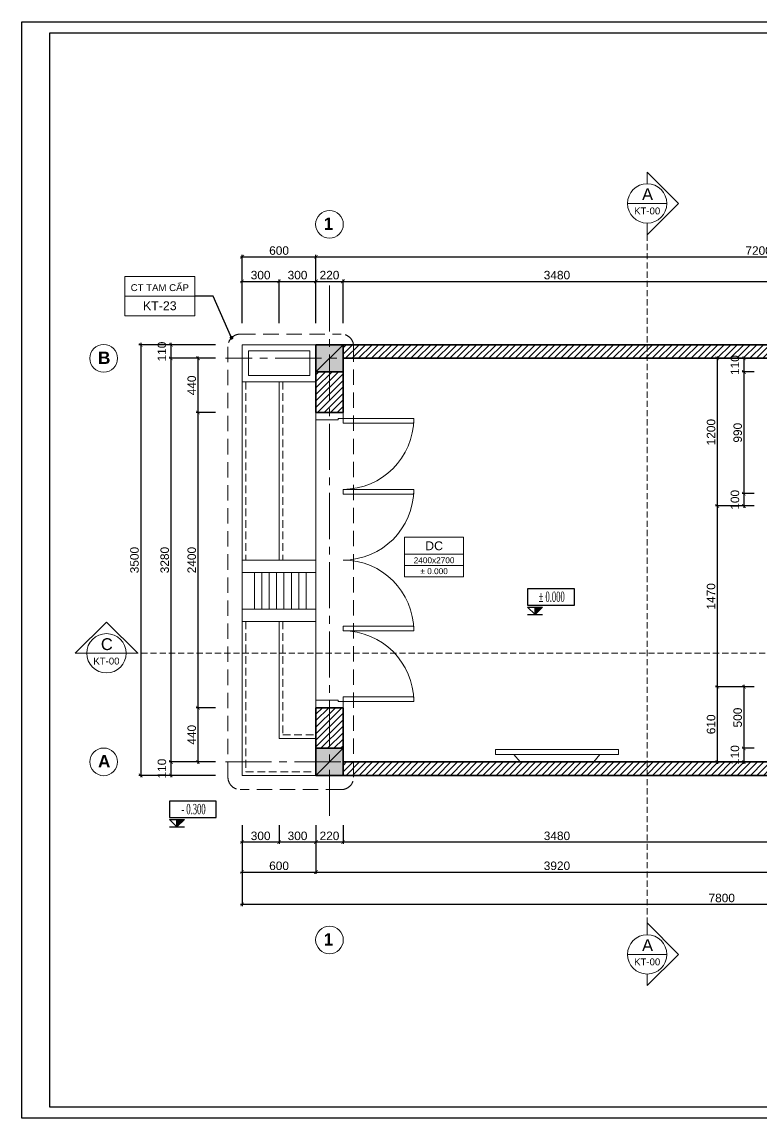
# Model space of a CAD drawing. Header units: millimetres. Extents: x 522695 to 636011, y 461124 to 505319.
# Drawn here: x 522695 to 528707, y 461124 to 470034 of the extents above; entities that cross this region are included whole.
import ezdxf
from ezdxf.enums import TextEntityAlignment as Align

# ---------------------------------------------------------------- set-up
doc = ezdxf.new("R2010")
doc.units = ezdxf.units.MM
doc.header["$LTSCALE"] = 500
doc.header["$MEASUREMENT"] = 0
doc.linetypes.add('CENTER2', pattern=[1.125, 0.75, -0.125, 0.125, -0.125])
doc.linetypes.add('DASHED2', pattern=[0.375, 0.25, -0.125])
doc.layers.get('0').update_dxf_attribs({"linetype": 'CONTINUOUS'})
doc.layers.get('DEFPOINTS').update_dxf_attribs({"color": 250, "linetype": 'CONTINUOUS'})
for name, color, linetype, lineweight in [('DH_CAT', 3, 'CONTINUOUS', 35), ('DH_HATCH', 250, 'CONTINUOUS', 5), ('DH_KHUAT', 149, 'DASHED2', 9), ('DH_KTHUOC', 8, 'CONTINUOUS', 5), ('DH_NETMANH', 9, 'CONTINUOUS', 5), ('DH_NOITHAT', 252, 'CONTINUOUS', 9), ('DH_TEXT', 4, 'CONTINUOUS', 13), ('DH_THAY', 4, 'CONTINUOUS', 13), ('DH_TRUC', 251, 'CENTER2', 5), ('TEXT', 3, 'CONTINUOUS', 25)]:
    doc.layers.add(name, color=color, linetype=linetype, lineweight=lineweight)
doc.layers.add('E_Thay', color=33, linetype='CONTINUOUS')
doc.layers.add('IN', color=5, linetype='CONTINUOUS')
doc.styles.add('arial', font='arial.ttf')
doc.styles.add('DH_ARIAL_B', font='arialbd.ttf')
doc.styles.add('DH_KITHUOC', font='arial.ttf')
doc.styles.add('ROMANSssss', font='vntimeh.shx', dxfattribs={"width": 0.55})
doc.dimstyles.new('DH_100s', dxfattribs={"dimtxt": 230, "dimasz": 100, "dimexe": 50, "dimexo": 0, "dimgap": 50, "dimtad": 1, "dimdec": 0, "dimzin": 0, "dimdsep": 46, "dimtxsty": 'DH_KITHUOC', "dimblk1": 'ARCHTICK', "dimblk2": 'ARCHTICK', "dimsah": 1, "dimcen": 90, "dimdle": 50, "dimclrd": 8, "dimclre": 8, "dimclrt": 4, "dimadec": 0, "dimazin": 0, "dimtfac": 100, "dimtdec": 0, "dimtofl": 0, "dimtmove": 2, "dimatfit": 3, "dimldrblk": 'ARCHTICK', "dimfxl": 1, "dimtolj": 2, "dimtzin": 0, "dimarcsym": 0})

# ---------------------------------------------------------------- blocks, each defined once
blk = doc.blocks.new('*U23')
for points in [[(-300, 0), (-350, -60), (350, -60), (300, 0)], [(-500, -60), (-500, -100), (500, -100), (500, -60)]]:
    blk.add_lwpolyline(points, close=True)
blk = doc.blocks.new('cot220')
at = {"layer": 'DH_HATCH'}
blk.add_hatch(color=256, dxfattribs=at).paths.add_polyline_path([(-110, -110), (110, -110), (110, 110), (-110, 110)])
at = {"layer": 'DH_CAT'}
blk.add_lwpolyline([(-110, -110), (110, -110), (110, 110), (-110, 110)], close=True, dxfattribs=at)
blk.add_lwpolyline([(110, 110), (-110, -110)], dxfattribs=at)
blk = doc.blocks.new('*U27')
for points in [[(50, 140), (50, 715), (88.3, 715), (88.3, 140)], [(625, 140), (625, 715), (663.3, 715), (663.3, 140)], [(1775, 140), (1775, 715), (1736.7, 715), (1736.7, 140)], [(2350, 140), (2350, 715), (2311.7, 715), (2311.7, 140)], [(50, 100), (60, 100), (60, -80), (0, -80), (0, 140), (50, 140)], [(2350, 100), (2340, 100), (2340, -80), (2400, -80), (2400, 140), (2350, 140)]]:
    blk.add_lwpolyline(points, close=True)
at = {"color": 8}
for centre, start, end in [((50, 140), 0, 90), ((625, 140), 0, 90), ((1775, 140), 90, 180), ((2350, 140), 90, 180)]:
    blk.add_arc(centre, 575, start, end, dxfattribs=at)
blk = doc.blocks.new('KHUNGTEN_A3')
at = {"color": 3}
blk.add_lwpolyline([(0, 14850), (21000, 14850), (21000, 0), (0, 0)], close=True, dxfattribs=at)
blk.add_lwpolyline([(380, 14704), (20854, 14704), (20854, 146), (380, 146)], close=True)
blk = doc.blocks.new('_ARCHTICK')
at = {"color": 0, "linetype": 'ByBlock', "const_width": 0.15}
blk.add_lwpolyline([(-0.5, -0.5), (0.5, 0.5)], dxfattribs=at)
blk = doc.blocks.new('*D413')
at = {"layer": 'DEFPOINTS', "color": 0, "transparency": 16777216}
for p in [(524786.9, 467925.5), (524486.9, 467584.8), (524786.9, 467584.8)]:
    blk.add_point(p, dxfattribs=at)
at = {"layer": 'DH_KTHUOC', "color": 8, "lineweight": -2, "transparency": 16777216}
for p, q in [((524471.9, 467925.5), (524801.9, 467925.5)), ((524486.9, 467584.8), (524486.9, 467940.5)), ((524786.9, 467584.8), (524786.9, 467940.5))]:
    blk.add_line(p, q, dxfattribs=at)
at = {"layer": 'DH_KTHUOC', "color": 8, "lineweight": -2, "transparency": 16777216, "xscale": 30, "yscale": 30, "zscale": 30, "rotation": 180}
blk.add_blockref('_ARCHTICK', (524486.9, 467925.5), dxfattribs=at)
at = {"layer": 'DH_KTHUOC', "color": 8, "lineweight": -2, "transparency": 16777216, "xscale": 30, "yscale": 30, "zscale": 30}
blk.add_blockref('_ARCHTICK', (524786.9, 467925.5), dxfattribs=at)
at = {"layer": 'DH_KTHUOC', "color": 4, "transparency": 16777216, "insert": (524636.9, 467975.8), "char_height": 69, "attachment_point": 5, "style": 'DH_KITHUOC'}
blk.add_mtext('\\A2;300', dxfattribs=at)
blk = doc.blocks.new('*D414')
at = {"layer": 'DEFPOINTS', "color": 0, "transparency": 16777216}
for p in [(525086.9, 467925.5), (524786.9, 467584.8), (525086.9, 467584.8)]:
    blk.add_point(p, dxfattribs=at)
at = {"layer": 'DH_KTHUOC', "color": 8, "lineweight": -2, "transparency": 16777216}
for p, q in [((524771.9, 467925.5), (525101.9, 467925.5)), ((524786.9, 467584.8), (524786.9, 467940.5)), ((525086.9, 467584.8), (525086.9, 467940.5))]:
    blk.add_line(p, q, dxfattribs=at)
at = {"layer": 'DH_KTHUOC', "color": 8, "lineweight": -2, "transparency": 16777216, "xscale": 30, "yscale": 30, "zscale": 30, "rotation": 180}
blk.add_blockref('_ARCHTICK', (524786.9, 467925.5), dxfattribs=at)
at = {"layer": 'DH_KTHUOC', "color": 8, "lineweight": -2, "transparency": 16777216, "xscale": 30, "yscale": 30, "zscale": 30}
blk.add_blockref('_ARCHTICK', (525086.9, 467925.5), dxfattribs=at)
at = {"layer": 'DH_KTHUOC', "color": 4, "transparency": 16777216, "insert": (524936.9, 467975.8), "char_height": 69, "attachment_point": 5, "style": 'DH_KITHUOC'}
blk.add_mtext('\\A2;300', dxfattribs=at)
blk = doc.blocks.new('*D415')
at = {"layer": 'DEFPOINTS', "color": 0, "transparency": 16777216}
for p in [(525306.9, 467925.5), (525086.9, 467584.8), (525306.9, 467584.8)]:
    blk.add_point(p, dxfattribs=at)
at = {"layer": 'DH_KTHUOC', "color": 8, "lineweight": -2, "transparency": 16777216}
for p, q in [((525071.9, 467925.5), (525321.9, 467925.5)), ((525086.9, 467584.8), (525086.9, 467940.5)), ((525306.9, 467584.8), (525306.9, 467940.5))]:
    blk.add_line(p, q, dxfattribs=at)
at = {"layer": 'DH_KTHUOC', "color": 8, "lineweight": -2, "transparency": 16777216, "xscale": 30, "yscale": 30, "zscale": 30, "rotation": 180}
blk.add_blockref('_ARCHTICK', (525086.9, 467925.5), dxfattribs=at)
at = {"layer": 'DH_KTHUOC', "color": 8, "lineweight": -2, "transparency": 16777216, "xscale": 30, "yscale": 30, "zscale": 30}
blk.add_blockref('_ARCHTICK', (525306.9, 467925.5), dxfattribs=at)
at = {"layer": 'DH_KTHUOC', "color": 4, "transparency": 16777216, "insert": (525196.9, 467975.8), "char_height": 69, "attachment_point": 5, "style": 'DH_KITHUOC'}
blk.add_mtext('\\A2;220', dxfattribs=at)
blk = doc.blocks.new('*D416')
at = {"layer": 'DEFPOINTS', "color": 0, "transparency": 16777216}
for p in [(528786.9, 467925.5), (525306.9, 467584.8), (528786.9, 467584.8)]:
    blk.add_point(p, dxfattribs=at)
at = {"layer": 'DH_KTHUOC', "color": 8, "lineweight": -2, "transparency": 16777216}
for p, q in [((525291.9, 467925.5), (528801.9, 467925.5)), ((525306.9, 467584.8), (525306.9, 467940.5)), ((528786.9, 467584.8), (528786.9, 467940.5))]:
    blk.add_line(p, q, dxfattribs=at)
at = {"layer": 'DH_KTHUOC', "color": 8, "lineweight": -2, "transparency": 16777216, "xscale": 30, "yscale": 30, "zscale": 30, "rotation": 180}
blk.add_blockref('_ARCHTICK', (525306.9, 467925.5), dxfattribs=at)
at = {"layer": 'DH_KTHUOC', "color": 8, "lineweight": -2, "transparency": 16777216, "xscale": 30, "yscale": 30, "zscale": 30}
blk.add_blockref('_ARCHTICK', (528786.9, 467925.5), dxfattribs=at)
at = {"layer": 'DH_KTHUOC', "color": 4, "transparency": 16777216, "insert": (527046.9, 467975.8), "char_height": 69, "attachment_point": 5, "style": 'DH_KITHUOC'}
blk.add_mtext('\\A2;3480', dxfattribs=at)
blk = doc.blocks.new('*D420')
at = {"layer": 'DEFPOINTS', "color": 0, "transparency": 16777216}
for p in [(525086.9, 468125), (524486.9, 467584.8), (525086.9, 467584.8)]:
    blk.add_point(p, dxfattribs=at)
at = {"layer": 'DH_KTHUOC', "color": 8, "lineweight": -2, "transparency": 16777216}
for p, q in [((524486.9, 467584.8), (524486.9, 468140)), ((525086.9, 467584.8), (525086.9, 468140)), ((524471.9, 468125), (525101.9, 468125))]:
    blk.add_line(p, q, dxfattribs=at)
at = {"layer": 'DH_KTHUOC', "color": 8, "lineweight": -2, "transparency": 16777216, "xscale": 30, "yscale": 30, "zscale": 30, "rotation": 180}
blk.add_blockref('_ARCHTICK', (524486.9, 468125), dxfattribs=at)
at = {"layer": 'DH_KTHUOC', "color": 8, "lineweight": -2, "transparency": 16777216, "xscale": 30, "yscale": 30, "zscale": 30}
blk.add_blockref('_ARCHTICK', (525086.9, 468125), dxfattribs=at)
at = {"layer": 'DH_KTHUOC', "color": 4, "transparency": 16777216, "insert": (524786.9, 468175.2), "char_height": 69, "attachment_point": 5, "style": 'DH_KITHUOC'}
blk.add_mtext('\\A2;600', dxfattribs=at)
blk = doc.blocks.new('*D421')
at = {"layer": 'DEFPOINTS', "color": 0, "transparency": 16777216}
for p in [(532286.9, 468125), (525086.9, 467584.8), (532286.9, 467584.8)]:
    blk.add_point(p, dxfattribs=at)
at = {"layer": 'DH_KTHUOC', "color": 8, "lineweight": -2, "transparency": 16777216}
for p, q in [((525086.9, 467584.8), (525086.9, 468140)), ((532286.9, 467584.8), (532286.9, 468140)), ((525071.9, 468125), (532301.9, 468125))]:
    blk.add_line(p, q, dxfattribs=at)
at = {"layer": 'DH_KTHUOC', "color": 8, "lineweight": -2, "transparency": 16777216, "xscale": 30, "yscale": 30, "zscale": 30, "rotation": 180}
blk.add_blockref('_ARCHTICK', (525086.9, 468125), dxfattribs=at)
at = {"layer": 'DH_KTHUOC', "color": 8, "lineweight": -2, "transparency": 16777216, "xscale": 30, "yscale": 30, "zscale": 30}
blk.add_blockref('_ARCHTICK', (532286.9, 468125), dxfattribs=at)
at = {"layer": 'DH_KTHUOC', "color": 4, "transparency": 16777216, "insert": (528686.9, 468175.2), "char_height": 69, "attachment_point": 5, "style": 'DH_KITHUOC'}
blk.add_mtext('\\A2;7200', dxfattribs=at)
blk = doc.blocks.new('*D425')
at = {"layer": 'DEFPOINTS', "color": 0, "transparency": 16777216}
for p in [(524269.9, 467409.8), (523907.1, 467299.8), (524269.9, 467299.8)]:
    blk.add_point(p, dxfattribs=at)
at = {"layer": 'DH_KTHUOC', "color": 8, "lineweight": -2, "transparency": 16777216}
for p, q in [((523907.1, 467424.8), (523907.1, 467284.8)), ((524269.9, 467409.8), (523892.1, 467409.8)), ((524269.9, 467299.8), (523892.1, 467299.8))]:
    blk.add_line(p, q, dxfattribs=at)
at = {"layer": 'DH_KTHUOC', "color": 8, "lineweight": -2, "transparency": 16777216, "xscale": 30, "yscale": 30, "zscale": 30}
for p, rotation in [((523907.1, 467409.8), 90), ((523907.1, 467299.8), 270)]:
    blk.add_blockref('_ARCHTICK', p, dxfattribs=dict(at, rotation=rotation))
at = {"layer": 'DH_KTHUOC', "color": 4, "transparency": 16777216, "insert": (523834.4, 467354.8), "char_height": 69, "attachment_point": 5, "rotation": 90, "style": 'DH_KITHUOC'}
blk.add_mtext('\\A2;110', dxfattribs=at)
blk = doc.blocks.new('*D426')
at = {"layer": 'DEFPOINTS', "color": 0, "transparency": 16777216}
for p in [(524269.9, 467299.8), (524127.1, 466859.8), (524269.9, 466859.8)]:
    blk.add_point(p, dxfattribs=at)
at = {"layer": 'DH_KTHUOC', "color": 8, "lineweight": -2, "transparency": 16777216}
for p, q in [((524269.9, 467299.8), (524112.1, 467299.8)), ((524127.1, 467314.8), (524127.1, 466844.8)), ((524269.9, 466859.8), (524112.1, 466859.8))]:
    blk.add_line(p, q, dxfattribs=at)
at = {"layer": 'DH_KTHUOC', "color": 8, "lineweight": -2, "transparency": 16777216, "xscale": 30, "yscale": 30, "zscale": 30}
for p, rotation in [((524127.1, 467299.8), 90), ((524127.1, 466859.8), 270)]:
    blk.add_blockref('_ARCHTICK', p, dxfattribs=dict(at, rotation=rotation))
at = {"layer": 'DH_KTHUOC', "color": 4, "transparency": 16777216, "insert": (524076.9, 467079.8), "char_height": 69, "attachment_point": 5, "rotation": 90, "style": 'DH_KITHUOC'}
blk.add_mtext('\\A2;440', dxfattribs=at)
blk = doc.blocks.new('*D427')
at = {"layer": 'DEFPOINTS', "color": 0, "transparency": 16777216}
for p in [(524269.9, 467299.8), (523907.1, 464019.8), (524269.9, 464019.8)]:
    blk.add_point(p, dxfattribs=at)
at = {"layer": 'DH_KTHUOC', "color": 8, "lineweight": -2, "transparency": 16777216}
for p, q in [((524269.9, 467299.8), (523892.1, 467299.8)), ((523907.1, 467314.8), (523907.1, 464004.8)), ((524269.9, 464019.8), (523892.1, 464019.8))]:
    blk.add_line(p, q, dxfattribs=at)
at = {"layer": 'DH_KTHUOC', "color": 8, "lineweight": -2, "transparency": 16777216, "xscale": 30, "yscale": 30, "zscale": 30}
for p, rotation in [((523907.1, 467299.8), 90), ((523907.1, 464019.8), 270)]:
    blk.add_blockref('_ARCHTICK', p, dxfattribs=dict(at, rotation=rotation))
at = {"layer": 'DH_KTHUOC', "color": 4, "transparency": 16777216, "insert": (523856.9, 465659.8), "char_height": 69, "attachment_point": 5, "rotation": 90, "style": 'DH_KITHUOC'}
blk.add_mtext('\\A2;3280', dxfattribs=at)
blk = doc.blocks.new('*D428')
at = {"layer": 'DEFPOINTS', "color": 0, "transparency": 16777216}
for p in [(524269.9, 464459.8), (524127.1, 464019.8), (524269.9, 464019.8)]:
    blk.add_point(p, dxfattribs=at)
at = {"layer": 'DH_KTHUOC', "color": 8, "lineweight": -2, "transparency": 16777216}
for p, q in [((524269.9, 464459.8), (524112.1, 464459.8)), ((524127.1, 464474.8), (524127.1, 464004.8)), ((524269.9, 464019.8), (524112.1, 464019.8))]:
    blk.add_line(p, q, dxfattribs=at)
at = {"layer": 'DH_KTHUOC', "color": 8, "lineweight": -2, "transparency": 16777216, "xscale": 30, "yscale": 30, "zscale": 30}
for p, rotation in [((524127.1, 464459.8), 90), ((524127.1, 464019.8), 270)]:
    blk.add_blockref('_ARCHTICK', p, dxfattribs=dict(at, rotation=rotation))
at = {"layer": 'DH_KTHUOC', "color": 4, "transparency": 16777216, "insert": (524076.9, 464239.8), "char_height": 69, "attachment_point": 5, "rotation": 90, "style": 'DH_KITHUOC'}
blk.add_mtext('\\A2;440', dxfattribs=at)
blk = doc.blocks.new('*D429')
at = {"layer": 'DEFPOINTS', "color": 0, "transparency": 16777216}
for p in [(524269.9, 464019.8), (523907.1, 463909.8), (524269.9, 463909.8)]:
    blk.add_point(p, dxfattribs=at)
at = {"layer": 'DH_KTHUOC', "color": 8, "lineweight": -2, "transparency": 16777216}
for p, q in [((523907.1, 464034.8), (523907.1, 463894.8)), ((524269.9, 464019.8), (523892.1, 464019.8)), ((524269.9, 463909.8), (523892.1, 463909.8))]:
    blk.add_line(p, q, dxfattribs=at)
at = {"layer": 'DH_KTHUOC', "color": 8, "lineweight": -2, "transparency": 16777216, "xscale": 30, "yscale": 30, "zscale": 30}
for p, rotation in [((523907.1, 464019.8), 90), ((523907.1, 463909.8), 270)]:
    blk.add_blockref('_ARCHTICK', p, dxfattribs=dict(at, rotation=rotation))
at = {"layer": 'DH_KTHUOC', "color": 4, "transparency": 16777216, "insert": (523834.4, 463964.8), "char_height": 69, "attachment_point": 5, "rotation": 90, "style": 'DH_KITHUOC'}
blk.add_mtext('\\A2;110', dxfattribs=at)
blk = doc.blocks.new('*D430')
at = {"layer": 'DEFPOINTS', "color": 0, "transparency": 16777216}
for p in [(524269.9, 467409.8), (523661.6, 463909.8), (524269.9, 463909.8)]:
    blk.add_point(p, dxfattribs=at)
at = {"layer": 'DH_KTHUOC', "color": 8, "lineweight": -2, "transparency": 16777216}
for p, q in [((523661.6, 467424.8), (523661.6, 463894.8)), ((524269.9, 467409.8), (523646.6, 467409.8)), ((524269.9, 463909.8), (523646.6, 463909.8))]:
    blk.add_line(p, q, dxfattribs=at)
at = {"layer": 'DH_KTHUOC', "color": 8, "lineweight": -2, "transparency": 16777216, "xscale": 30, "yscale": 30, "zscale": 30}
for p, rotation in [((523661.6, 467409.8), 90), ((523661.6, 463909.8), 270)]:
    blk.add_blockref('_ARCHTICK', p, dxfattribs=dict(at, rotation=rotation))
at = {"layer": 'DH_KTHUOC', "color": 4, "transparency": 16777216, "insert": (523611.4, 465659.8), "char_height": 69, "attachment_point": 5, "rotation": 90, "style": 'DH_KITHUOC'}
blk.add_mtext('\\A2;3500', dxfattribs=at)
blk = doc.blocks.new('*D431')
at = {"layer": 'DEFPOINTS', "color": 0, "transparency": 16777216}
for p in [(528650.5, 467299.8), (528567.3, 467189.8), (528650.5, 467189.8)]:
    blk.add_point(p, dxfattribs=at)
at = {"layer": 'DH_KTHUOC', "color": 8, "lineweight": -2, "transparency": 16777216}
for p, q in [((528650.5, 467299.8), (528552.3, 467299.8)), ((528567.3, 467314.8), (528567.3, 467174.8)), ((528650.5, 467189.8), (528552.3, 467189.8))]:
    blk.add_line(p, q, dxfattribs=at)
at = {"layer": 'DH_KTHUOC', "color": 8, "lineweight": -2, "transparency": 16777216, "xscale": 30, "yscale": 30, "zscale": 30}
for p, rotation in [((528567.3, 467299.8), 90), ((528567.3, 467189.8), 270)]:
    blk.add_blockref('_ARCHTICK', p, dxfattribs=dict(at, rotation=rotation))
at = {"layer": 'DH_KTHUOC', "color": 4, "transparency": 16777216, "insert": (528494.5, 467244.8), "char_height": 69, "attachment_point": 5, "rotation": 90, "style": 'DH_KITHUOC'}
blk.add_mtext('\\A2;110', dxfattribs=at)
blk = doc.blocks.new('*D432')
at = {"layer": 'DEFPOINTS', "color": 0, "transparency": 16777216}
for p in [(528650.5, 467189.8), (528567.3, 466199.8), (528650.5, 466199.8)]:
    blk.add_point(p, dxfattribs=at)
at = {"layer": 'DH_KTHUOC', "color": 8, "lineweight": -2, "transparency": 16777216}
for p, q in [((528650.5, 467189.8), (528552.3, 467189.8)), ((528567.3, 467204.8), (528567.3, 466184.8)), ((528650.5, 466199.8), (528552.3, 466199.8))]:
    blk.add_line(p, q, dxfattribs=at)
at = {"layer": 'DH_KTHUOC', "color": 8, "lineweight": -2, "transparency": 16777216, "xscale": 30, "yscale": 30, "zscale": 30}
for p, rotation in [((528567.3, 467189.8), 90), ((528567.3, 466199.8), 270)]:
    blk.add_blockref('_ARCHTICK', p, dxfattribs=dict(at, rotation=rotation))
at = {"layer": 'DH_KTHUOC', "color": 4, "transparency": 16777216, "insert": (528517, 466694.8), "char_height": 69, "attachment_point": 5, "rotation": 90, "style": 'DH_KITHUOC'}
blk.add_mtext('\\A2;990', dxfattribs=at)
blk = doc.blocks.new('*D433')
at = {"layer": 'DEFPOINTS', "color": 0, "transparency": 16777216}
for p in [(528650.5, 466199.8), (528567.3, 466099.8), (528650.5, 466099.8)]:
    blk.add_point(p, dxfattribs=at)
at = {"layer": 'DH_KTHUOC', "color": 8, "lineweight": -2, "transparency": 16777216}
for p, q in [((528650.5, 466199.8), (528552.3, 466199.8)), ((528567.3, 466214.8), (528567.3, 466084.8)), ((528650.5, 466099.8), (528552.3, 466099.8))]:
    blk.add_line(p, q, dxfattribs=at)
at = {"layer": 'DH_KTHUOC', "color": 8, "lineweight": -2, "transparency": 16777216, "xscale": 30, "yscale": 30, "zscale": 30}
for p, rotation in [((528567.3, 466199.8), 90), ((528567.3, 466099.8), 270)]:
    blk.add_blockref('_ARCHTICK', p, dxfattribs=dict(at, rotation=rotation))
at = {"layer": 'DH_KTHUOC', "color": 4, "transparency": 16777216, "insert": (528494.5, 466149.8), "char_height": 69, "attachment_point": 5, "rotation": 90, "style": 'DH_KITHUOC'}
blk.add_mtext('\\A2;100', dxfattribs=at)
blk = doc.blocks.new('*D434')
at = {"layer": 'DEFPOINTS', "color": 0, "transparency": 16777216}
for p in [(528650.5, 466099.8), (528350.6, 464629.8), (528650.5, 464629.8)]:
    blk.add_point(p, dxfattribs=at)
at = {"layer": 'DH_KTHUOC', "color": 8, "lineweight": -2, "transparency": 16777216}
for p, q in [((528650.5, 466099.8), (528335.6, 466099.8)), ((528350.6, 466114.8), (528350.6, 464614.8)), ((528650.5, 464629.8), (528335.6, 464629.8))]:
    blk.add_line(p, q, dxfattribs=at)
at = {"layer": 'DH_KTHUOC', "color": 8, "lineweight": -2, "transparency": 16777216, "xscale": 30, "yscale": 30, "zscale": 30}
for p, rotation in [((528350.6, 466099.8), 90), ((528350.6, 464629.8), 270)]:
    blk.add_blockref('_ARCHTICK', p, dxfattribs=dict(at, rotation=rotation))
at = {"layer": 'DH_KTHUOC', "color": 4, "transparency": 16777216, "insert": (528300.4, 465364.8), "char_height": 69, "attachment_point": 5, "rotation": 90, "style": 'DH_KITHUOC'}
blk.add_mtext('\\A2;1470', dxfattribs=at)
blk = doc.blocks.new('*D435')
at = {"layer": 'DEFPOINTS', "color": 0, "transparency": 16777216}
for p in [(528650.5, 464629.8), (528567.3, 464129.8), (528650.5, 464129.8)]:
    blk.add_point(p, dxfattribs=at)
at = {"layer": 'DH_KTHUOC', "color": 8, "lineweight": -2, "transparency": 16777216}
for p, q in [((528650.5, 464629.8), (528552.3, 464629.8)), ((528567.3, 464644.8), (528567.3, 464114.8)), ((528650.5, 464129.8), (528552.3, 464129.8))]:
    blk.add_line(p, q, dxfattribs=at)
at = {"layer": 'DH_KTHUOC', "color": 8, "lineweight": -2, "transparency": 16777216, "xscale": 30, "yscale": 30, "zscale": 30}
for p, rotation in [((528567.3, 464629.8), 90), ((528567.3, 464129.8), 270)]:
    blk.add_blockref('_ARCHTICK', p, dxfattribs=dict(at, rotation=rotation))
at = {"layer": 'DH_KTHUOC', "color": 4, "transparency": 16777216, "insert": (528517, 464379.8), "char_height": 69, "attachment_point": 5, "rotation": 90, "style": 'DH_KITHUOC'}
blk.add_mtext('\\A2;500', dxfattribs=at)
blk = doc.blocks.new('*D436')
at = {"layer": 'DEFPOINTS', "color": 0, "transparency": 16777216}
for p in [(528650.5, 464129.8), (528567.3, 464019.8), (528650.5, 464019.8)]:
    blk.add_point(p, dxfattribs=at)
at = {"layer": 'DH_KTHUOC', "color": 8, "lineweight": -2, "transparency": 16777216}
for p, q in [((528650.5, 464129.8), (528552.3, 464129.8)), ((528567.3, 464144.8), (528567.3, 464004.8)), ((528650.5, 464019.8), (528552.3, 464019.8))]:
    blk.add_line(p, q, dxfattribs=at)
at = {"layer": 'DH_KTHUOC', "color": 8, "lineweight": -2, "transparency": 16777216, "xscale": 30, "yscale": 30, "zscale": 30}
for p, rotation in [((528567.3, 464129.8), 90), ((528567.3, 464019.8), 270)]:
    blk.add_blockref('_ARCHTICK', p, dxfattribs=dict(at, rotation=rotation))
at = {"layer": 'DH_KTHUOC', "color": 4, "transparency": 16777216, "insert": (528494.5, 464074.8), "char_height": 69, "attachment_point": 5, "rotation": 90, "style": 'DH_KITHUOC'}
blk.add_mtext('\\A2;110', dxfattribs=at)
blk = doc.blocks.new('*D437')
at = {"layer": 'DEFPOINTS', "color": 0, "transparency": 16777216}
for p in [(528650.5, 467299.8), (528350.6, 466099.8), (528650.5, 466099.8)]:
    blk.add_point(p, dxfattribs=at)
at = {"layer": 'DH_KTHUOC', "color": 8, "lineweight": -2, "transparency": 16777216}
for p, q in [((528650.5, 467299.8), (528335.6, 467299.8)), ((528350.6, 467314.8), (528350.6, 466084.8)), ((528650.5, 466099.8), (528335.6, 466099.8))]:
    blk.add_line(p, q, dxfattribs=at)
at = {"layer": 'DH_KTHUOC', "color": 8, "lineweight": -2, "transparency": 16777216, "xscale": 30, "yscale": 30, "zscale": 30}
for p, rotation in [((528350.6, 467299.8), 90), ((528350.6, 466099.8), 270)]:
    blk.add_blockref('_ARCHTICK', p, dxfattribs=dict(at, rotation=rotation))
at = {"layer": 'DH_KTHUOC', "color": 4, "transparency": 16777216, "insert": (528300.4, 466699.8), "char_height": 69, "attachment_point": 5, "rotation": 90, "style": 'DH_KITHUOC'}
blk.add_mtext('\\A2;1200', dxfattribs=at)
blk = doc.blocks.new('*D438')
at = {"layer": 'DEFPOINTS', "color": 0, "transparency": 16777216}
for p in [(528650.5, 464629.8), (528350.6, 464019.8), (528650.5, 464019.8)]:
    blk.add_point(p, dxfattribs=at)
at = {"layer": 'DH_KTHUOC', "color": 8, "lineweight": -2, "transparency": 16777216}
for p, q in [((528650.5, 464629.8), (528335.6, 464629.8)), ((528350.6, 464644.8), (528350.6, 464004.8)), ((528650.5, 464019.8), (528335.6, 464019.8))]:
    blk.add_line(p, q, dxfattribs=at)
at = {"layer": 'DH_KTHUOC', "color": 8, "lineweight": -2, "transparency": 16777216, "xscale": 30, "yscale": 30, "zscale": 30}
for p, rotation in [((528350.6, 464629.8), 90), ((528350.6, 464019.8), 270)]:
    blk.add_blockref('_ARCHTICK', p, dxfattribs=dict(at, rotation=rotation))
at = {"layer": 'DH_KTHUOC', "color": 4, "transparency": 16777216, "insert": (528300.4, 464324.8), "char_height": 69, "attachment_point": 5, "rotation": 90, "style": 'DH_KITHUOC'}
blk.add_mtext('\\A2;610', dxfattribs=at)
blk = doc.blocks.new('*D458')
at = {"layer": 'DEFPOINTS', "color": 0, "transparency": 16777216}
for p in [(525306.9, 463503.8), (528786.9, 463503.8), (525306.9, 463367.6)]:
    blk.add_point(p, dxfattribs=at)
at = {"layer": 'DH_KTHUOC', "color": 8, "lineweight": -2, "transparency": 16777216}
for p, q in [((525306.9, 463503.8), (525306.9, 463352.6)), ((528786.9, 463503.8), (528786.9, 463352.6)), ((528801.9, 463367.6), (525291.9, 463367.6))]:
    blk.add_line(p, q, dxfattribs=at)
at = {"layer": 'DH_KTHUOC', "color": 8, "lineweight": -2, "transparency": 16777216, "xscale": 30, "yscale": 30, "zscale": 30, "rotation": 180}
blk.add_blockref('_ARCHTICK', (525306.9, 463367.6), dxfattribs=at)
at = {"layer": 'DH_KTHUOC', "color": 8, "lineweight": -2, "transparency": 16777216, "xscale": 30, "yscale": 30, "zscale": 30}
blk.add_blockref('_ARCHTICK', (528786.9, 463367.6), dxfattribs=at)
at = {"layer": 'DH_KTHUOC', "color": 4, "transparency": 16777216, "insert": (527046.9, 463417.9), "char_height": 69, "attachment_point": 5, "style": 'DH_KITHUOC'}
blk.add_mtext('\\A2;3480', dxfattribs=at)
blk = doc.blocks.new('*D459')
at = {"layer": 'DEFPOINTS', "color": 0, "transparency": 16777216}
for p in [(525086.9, 463503.8), (525306.9, 463503.8), (525086.9, 463367.6)]:
    blk.add_point(p, dxfattribs=at)
at = {"layer": 'DH_KTHUOC', "color": 8, "lineweight": -2, "transparency": 16777216}
for p, q in [((525086.9, 463503.8), (525086.9, 463352.6)), ((525306.9, 463503.8), (525306.9, 463352.6)), ((525321.9, 463367.6), (525071.9, 463367.6))]:
    blk.add_line(p, q, dxfattribs=at)
at = {"layer": 'DH_KTHUOC', "color": 8, "lineweight": -2, "transparency": 16777216, "xscale": 30, "yscale": 30, "zscale": 30, "rotation": 180}
blk.add_blockref('_ARCHTICK', (525086.9, 463367.6), dxfattribs=at)
at = {"layer": 'DH_KTHUOC', "color": 8, "lineweight": -2, "transparency": 16777216, "xscale": 30, "yscale": 30, "zscale": 30}
blk.add_blockref('_ARCHTICK', (525306.9, 463367.6), dxfattribs=at)
at = {"layer": 'DH_KTHUOC', "color": 4, "transparency": 16777216, "insert": (525196.9, 463417.8), "char_height": 69, "attachment_point": 5, "style": 'DH_KITHUOC'}
blk.add_mtext('\\A2;220', dxfattribs=at)
blk = doc.blocks.new('*D460')
at = {"layer": 'DEFPOINTS', "color": 0, "transparency": 16777216}
for p in [(524786.9, 463503.8), (525086.9, 463503.8), (524786.9, 463367.6)]:
    blk.add_point(p, dxfattribs=at)
at = {"layer": 'DH_KTHUOC', "color": 8, "lineweight": -2, "transparency": 16777216}
for p, q in [((524786.9, 463503.8), (524786.9, 463352.6)), ((525086.9, 463503.8), (525086.9, 463352.6)), ((525101.9, 463367.6), (524771.9, 463367.6))]:
    blk.add_line(p, q, dxfattribs=at)
at = {"layer": 'DH_KTHUOC', "color": 8, "lineweight": -2, "transparency": 16777216, "xscale": 30, "yscale": 30, "zscale": 30, "rotation": 180}
blk.add_blockref('_ARCHTICK', (524786.9, 463367.6), dxfattribs=at)
at = {"layer": 'DH_KTHUOC', "color": 8, "lineweight": -2, "transparency": 16777216, "xscale": 30, "yscale": 30, "zscale": 30}
blk.add_blockref('_ARCHTICK', (525086.9, 463367.6), dxfattribs=at)
at = {"layer": 'DH_KTHUOC', "color": 4, "transparency": 16777216, "insert": (524936.9, 463417.9), "char_height": 69, "attachment_point": 5, "style": 'DH_KITHUOC'}
blk.add_mtext('\\A2;300', dxfattribs=at)
blk = doc.blocks.new('*D461')
at = {"layer": 'DEFPOINTS', "color": 0, "transparency": 16777216}
for p in [(524486.9, 463503.8), (524786.9, 463503.8), (524486.9, 463367.6)]:
    blk.add_point(p, dxfattribs=at)
at = {"layer": 'DH_KTHUOC', "color": 8, "lineweight": -2, "transparency": 16777216}
for p, q in [((524486.9, 463503.8), (524486.9, 463352.6)), ((524786.9, 463503.8), (524786.9, 463352.6)), ((524801.9, 463367.6), (524471.9, 463367.6))]:
    blk.add_line(p, q, dxfattribs=at)
at = {"layer": 'DH_KTHUOC', "color": 8, "lineweight": -2, "transparency": 16777216, "xscale": 30, "yscale": 30, "zscale": 30, "rotation": 180}
blk.add_blockref('_ARCHTICK', (524486.9, 463367.6), dxfattribs=at)
at = {"layer": 'DH_KTHUOC', "color": 8, "lineweight": -2, "transparency": 16777216, "xscale": 30, "yscale": 30, "zscale": 30}
blk.add_blockref('_ARCHTICK', (524786.9, 463367.6), dxfattribs=at)
at = {"layer": 'DH_KTHUOC', "color": 4, "transparency": 16777216, "insert": (524636.9, 463417.9), "char_height": 69, "attachment_point": 5, "style": 'DH_KITHUOC'}
blk.add_mtext('\\A2;300', dxfattribs=at)
blk = doc.blocks.new('*D462')
at = {"layer": 'DEFPOINTS', "color": 0, "transparency": 16777216}
for p in [(524486.9, 463503.8), (525086.9, 463503.8), (525086.9, 463124.2)]:
    blk.add_point(p, dxfattribs=at)
at = {"layer": 'DH_KTHUOC', "color": 8, "lineweight": -2, "transparency": 16777216}
for p, q in [((524486.9, 463503.8), (524486.9, 463109.2)), ((525086.9, 463503.8), (525086.9, 463109.2)), ((524471.9, 463124.2), (525101.9, 463124.2))]:
    blk.add_line(p, q, dxfattribs=at)
at = {"layer": 'DH_KTHUOC', "color": 8, "lineweight": -2, "transparency": 16777216, "xscale": 30, "yscale": 30, "zscale": 30, "rotation": 180}
blk.add_blockref('_ARCHTICK', (524486.9, 463124.2), dxfattribs=at)
at = {"layer": 'DH_KTHUOC', "color": 8, "lineweight": -2, "transparency": 16777216, "xscale": 30, "yscale": 30, "zscale": 30}
blk.add_blockref('_ARCHTICK', (525086.9, 463124.2), dxfattribs=at)
at = {"layer": 'DH_KTHUOC', "color": 4, "transparency": 16777216, "insert": (524786.9, 463174.4), "char_height": 69, "attachment_point": 5, "style": 'DH_KITHUOC'}
blk.add_mtext('\\A2;600', dxfattribs=at)
blk = doc.blocks.new('*D463')
at = {"layer": 'DEFPOINTS', "color": 0, "transparency": 16777216}
for p in [(525086.9, 463503.8), (529006.9, 463503.8), (529006.9, 463124.2)]:
    blk.add_point(p, dxfattribs=at)
at = {"layer": 'DH_KTHUOC', "color": 8, "lineweight": -2, "transparency": 16777216}
for p, q in [((525086.9, 463503.8), (525086.9, 463109.2)), ((529006.9, 463503.8), (529006.9, 463109.2)), ((525071.9, 463124.2), (529021.9, 463124.2))]:
    blk.add_line(p, q, dxfattribs=at)
at = {"layer": 'DH_KTHUOC', "color": 8, "lineweight": -2, "transparency": 16777216, "xscale": 30, "yscale": 30, "zscale": 30, "rotation": 180}
blk.add_blockref('_ARCHTICK', (525086.9, 463124.2), dxfattribs=at)
at = {"layer": 'DH_KTHUOC', "color": 8, "lineweight": -2, "transparency": 16777216, "xscale": 30, "yscale": 30, "zscale": 30}
blk.add_blockref('_ARCHTICK', (529006.9, 463124.2), dxfattribs=at)
at = {"layer": 'DH_KTHUOC', "color": 4, "transparency": 16777216, "insert": (527046.9, 463174.5), "char_height": 69, "attachment_point": 5, "style": 'DH_KITHUOC'}
blk.add_mtext('\\A2;3920', dxfattribs=at)
blk = doc.blocks.new('*D465')
at = {"layer": 'DEFPOINTS', "color": 0, "transparency": 16777216}
for p in [(524486.9, 463503.8), (532286.9, 463503.8), (532286.9, 462862.6)]:
    blk.add_point(p, dxfattribs=at)
at = {"layer": 'DH_KTHUOC', "color": 8, "lineweight": -2, "transparency": 16777216}
for p, q in [((524486.9, 463503.8), (524486.9, 462847.6)), ((532286.9, 463503.8), (532286.9, 462847.6)), ((524471.9, 462862.6), (532301.9, 462862.6))]:
    blk.add_line(p, q, dxfattribs=at)
at = {"layer": 'DH_KTHUOC', "color": 8, "lineweight": -2, "transparency": 16777216, "xscale": 30, "yscale": 30, "zscale": 30, "rotation": 180}
blk.add_blockref('_ARCHTICK', (524486.9, 462862.6), dxfattribs=at)
at = {"layer": 'DH_KTHUOC', "color": 8, "lineweight": -2, "transparency": 16777216, "xscale": 30, "yscale": 30, "zscale": 30}
blk.add_blockref('_ARCHTICK', (532286.9, 462862.6), dxfattribs=at)
at = {"layer": 'DH_KTHUOC', "color": 4, "transparency": 16777216, "insert": (528386.9, 462912.8), "char_height": 69, "attachment_point": 5, "style": 'DH_KITHUOC'}
blk.add_mtext('\\A2;7800', dxfattribs=at)
blk = doc.blocks.new('*D467')
at = {"layer": 'DEFPOINTS', "color": 0, "transparency": 16777216}
for p in [(524269.9, 466859.8), (524127.1, 464459.8), (524269.9, 464459.8)]:
    blk.add_point(p, dxfattribs=at)
at = {"layer": 'DH_KTHUOC', "color": 8, "lineweight": -2, "transparency": 16777216}
for p, q in [((524269.9, 466859.8), (524112.1, 466859.8)), ((524127.1, 466874.8), (524127.1, 464444.8)), ((524269.9, 464459.8), (524112.1, 464459.8))]:
    blk.add_line(p, q, dxfattribs=at)
at = {"layer": 'DH_KTHUOC', "color": 8, "lineweight": -2, "transparency": 16777216, "xscale": 30, "yscale": 30, "zscale": 30}
for p, rotation in [((524127.1, 466859.8), 90), ((524127.1, 464459.8), 270)]:
    blk.add_blockref('_ARCHTICK', p, dxfattribs=dict(at, rotation=rotation))
at = {"layer": 'DH_KTHUOC', "color": 4, "transparency": 16777216, "insert": (524076.9, 465659.8), "char_height": 69, "attachment_point": 5, "rotation": 90, "style": 'DH_KITHUOC'}
blk.add_mtext('\\A2;2400', dxfattribs=at)
blk = doc.blocks.new('CosSan')
at = {"lineweight": 25}
blk.add_hatch(color=8, dxfattribs=at).paths.add_polyline_path([(160, 160), (0, 160), (0, 0)])
at = {"color": 8, "lineweight": 25}
for p, q in [((-160, 0), (160, 0)), ((0, 0), (0, 160))]:
    blk.add_line(p, q, dxfattribs=at)
blk.add_lwpolyline([(0, 0), (-160, 160), (160, 160)], close=True, dxfattribs=at)
at = {"color": 8}
blk.add_wipeout([(-161, 550), (-161, 200), (839, 200), (839, 550)], dxfattribs=at).dxf.layer = 'E_Thay'
at = {"color": 8, "lineweight": 25}
blk.add_lwpolyline([(-161, 200), (839, 200), (839, 550), (-161, 550)], close=True, dxfattribs=at)
at = {"layer": 'E_Thay', "color": 8, "lineweight": 25}
blk.add_line((-160, 160), (160, 160), dxfattribs=at)
at = {"style": 'ROMANSssss', "width": 0.55}
blk.add_attdef('%%P0,000', text='', height=220, dxfattribs=at).set_placement((353, 271), align=Align.CENTER)
blk = doc.blocks.new('*U211')
at = {"color": 8}
for points in [[(0, 518), (0, 636), (318, 318), (0, 0), (0, 118)], [(-200, 318), (200, 318)], [(0, -7112), (0, -6993), (318, -7312), (0, -7630), (0, -7512)], [(-200, -7312), (200, -7312)]]:
    blk.add_lwpolyline(points, dxfattribs=at)
for centre in [(0, 318), (0, -7312)]:
    blk.add_circle(centre, 200, dxfattribs=at)
at = {"layer": 'DH_KHUAT', "color": 250, "linetype": 'DASHED2', "ltscale": 0.5}
blk.add_lwpolyline([(0, 0), (0, -7112)], dxfattribs=at)
at = {"style": 'arial'}
for p in [(4, 411), (4, -7219)]:
    blk.add_text('A', height=120, dxfattribs=at).set_placement(p, align=Align.MIDDLE_CENTER)
for p in [(0, 186), (0, -7444)]:
    blk.add_attdef('KYHIEU', text='', height=70, dxfattribs=at).set_placement(p, align=Align.BOTTOM_CENTER)
blk = doc.blocks.new('*U210')
at = {"color": 8}
for points in [[(-118, 0), (0, 0), (-318, 318), (-636, 0), (-518, 0)], [(12617, 0), (12735, 0), (12417, 318), (12098, 0), (12217, 0)], [(-518, 0), (-118, 0)], [(12217, 0), (12617, 0)]]:
    blk.add_lwpolyline(points, dxfattribs=at)
at = {"color": 250, "linetype": 'DASHED2', "ltscale": 0.5}
blk.add_lwpolyline([(12098, 0), (-118, 0)], dxfattribs=at)
at = {"color": 8}
for centre in [(-318, 0), (12417, 0)]:
    blk.add_circle(centre, 200, dxfattribs=at)
at = {"style": 'arial'}
for p in [(-314, 93), (12421, 93)]:
    blk.add_text('C', height=120, dxfattribs=at).set_placement(p, align=Align.MIDDLE_CENTER)
for p in [(-318, -135), (12417, -135)]:
    blk.add_attdef('KH', text='', height=70, dxfattribs=at).set_placement(p, align=Align.BOTTOM_CENTER)
blk = doc.blocks.new('CHITIET')
blk.add_wipeout([(712, 400), (0, 400), (0, 0), (712, 0)]).dxf.layer = 'DH_KTHUOC'
at = {"layer": 'DH_KTHUOC'}
blk.add_lwpolyline([(0, 0), (712, 0), (712, 400), (0, 400)], close=True, dxfattribs=at)
blk.add_lwpolyline([(712, 200), (0, 200)], dxfattribs=at)
at = {"layer": 'DH_KTHUOC', "style": 'arial'}
for tag, height, p in [('CHITIET', 70, (356, 252)), ('BANVE', 90, (356, 58))]:
    blk.add_attdef(tag, text='', height=height, dxfattribs=at).set_placement(p, align=Align.CENTER)
blk = doc.blocks.new('CUA')
blk.add_wipeout([(0, 400), (600, 400), (600, 0), (0, 0)]).dxf.layer = 'DH_KTHUOC'
at = {"layer": 'DH_KTHUOC'}
blk.add_lwpolyline([(0, 0), (600, 0), (600, 400), (0, 400)], close=True, dxfattribs=at)
for points in [[(0, 230), (600, 230)], [(0, 115), (600, 115)]]:
    blk.add_lwpolyline(points, dxfattribs=at)
at = {"layer": 'DH_KTHUOC', "style": 'arial'}
for tag, height, p in [('CUA', 90, (300, 269)), ('KICHTHUOC', 60, (300, 137)), ('COS', 60, (300, 26))]:
    blk.add_attdef(tag, text='', height=height, dxfattribs=at).set_placement(p, align=Align.CENTER)

msp = doc.modelspace()

# ---------------------------------------------------------------- hatches: boundary and pattern name
at = {"layer": 'DH_HATCH'}
h = msp.add_hatch(dxfattribs=at)
h.set_pattern_fill('ANSI31', color=256, scale=300, style=0)
h.set_pattern_definition([(45, (469463.38, 496235.503), (-26.516504, 26.516504), [])])
h.paths.add_polyline_path([(531476.9, 466519.8), (531426.9, 466519.8), (531426.9, 466449.8), (531476.9, 466449.8)], flags=17)
h.paths.add_polyline_path([(525306.9, 467189.8), (525086.9, 467189.8), (525086.9, 466859.8), (525306.9, 466859.8)])
h.paths.add_polyline_path([(528786.9, 467409.8), (525306.9, 467409.8), (525306.9, 467299.8), (528786.9, 467299.8)])
h.paths.add_polyline_path([(525306.9, 464459.8), (525086.9, 464459.8), (525086.9, 464129.8), (525306.9, 464129.8)])
h.paths.add_polyline_path([(528786.9, 464019.8), (525306.9, 464019.8), (525306.9, 463909.8), (528786.9, 463909.8)])
h.paths.add_polyline_path([(532066.9, 464019.8), (531646.9, 464019.8), (531646.9, 464219.8), (532066.9, 464219.8), (532066.9, 464129.8), (532286.9, 464129.8), (532286.9, 467189.8), (532176.9, 467189.8), (532176.9, 464289.8), (531576.9, 464289.8), (531576.9, 464019.8), (529006.9, 464019.8), (529006.9, 463909.8), (532066.9, 463909.8)])
h.paths.add_polyline_path([(529006.9, 467299.8), (532066.9, 467299.8), (532066.9, 467409.8), (529006.9, 467409.8)])
h.paths.add_polyline_path([(530576.9, 467299.8), (530506.9, 467299.8), (530506.9, 466519.8), (530576.9, 466519.8)])
h.paths.add_polyline_path([(530506.9, 466519.8), (530506.9, 466449.8), (531426.9, 466449.8), (531426.9, 466519.8)])
h.paths.add_polyline_path([(530006.9, 466449.8), (530006.9, 466513.5), (529970.3, 466449.8)])

# ---------------------------------------------------------------- linework, layer by layer
at = {"layer": 'DH_CAT'}
for points in [[(525086.9, 466859.8), (525086.9, 467409.8), (532286.9, 467409.8), (532286.9, 463909.8), (525086.9, 463909.8), (525086.9, 464459.8)], [(525306.9, 466859.8), (525306.9, 467299.8), (530506.9, 467299.8), (530506.9, 466449.8), (531476.9, 466449.8)], [(525086.9, 466859.8), (525306.9, 466859.8)], [(525086.9, 464459.8), (525306.9, 464459.8)], [(531576.9, 464019.8), (525306.9, 464019.8), (525306.9, 464459.8)]]:
    msp.add_lwpolyline(points, dxfattribs=at)
at = {"layer": 'DH_KHUAT', "ltscale": 0.5}
for points in [[(524516.9, 467109.8), (524516.9, 465659.8)], [(524816.9, 467109.8), (524816.9, 465659.8)], [(524516.9, 465159.8), (524516.9, 463939.8), (525086.9, 463939.8)], [(524816.9, 465159.8), (524816.9, 464239.8), (525086.9, 464239.8)]]:
    msp.add_lwpolyline(points, dxfattribs=at)
at = {"layer": 'DH_KTHUOC', "linetype": 'DASHED2'}
msp.add_lwpolyline([(524471.1, 467496.6), (525293.2, 467496.6, -0.414214), (525393.2, 467396.6), (525393.2, 463894.3, -0.414214), (525293.2, 463794.3), (524471.1, 463794.3, -0.414214), (524371.1, 463894.3), (524371.1, 467396.6, -0.414214)], format="xyb", close=True, dxfattribs=at)
at = {"layer": 'DH_KTHUOC'}
for points in [[(524586.9, 465559.8), (524586.9, 465259.8)], [(524646.9, 465559.8), (524646.9, 465259.8)], [(524706.9, 465559.8), (524706.9, 465259.8)], [(524766.9, 465559.8), (524766.9, 465259.8)], [(524826.9, 465559.8), (524826.9, 465259.8)], [(524886.9, 465559.8), (524886.9, 465259.8)], [(524946.9, 465559.8), (524946.9, 465259.8)], [(525006.9, 465559.8), (525006.9, 465259.8)]]:
    msp.add_lwpolyline(points, dxfattribs=at)
at = {"layer": 'DH_NETMANH'}
for points in [[(525086.9, 465559.8), (524486.9, 465559.8)], [(525086.9, 465259.8), (524486.9, 465259.8)]]:
    msp.add_lwpolyline(points, dxfattribs=at)
at = {"layer": 'DH_THAY'}
for points in [[(525086.9, 467109.8), (524486.9, 467109.8), (524486.9, 467409.8), (525086.9, 467409.8)], [(524486.9, 467109.8), (524486.9, 467109.8), (524486.9, 463909.8), (525086.9, 463909.8)], [(524786.9, 467109.8), (524786.9, 467109.8), (524786.9, 465659.8)], [(525086.9, 466859.8), (525086.9, 464459.8)], [(525086.9, 465659.8), (524486.9, 465659.8)], [(525086.9, 465159.8), (524486.9, 465159.8)], [(524786.9, 465159.8), (524786.9, 464209.8), (525086.9, 464209.8)]]:
    msp.add_lwpolyline(points, dxfattribs=at)
msp.add_lwpolyline([(525036.9, 467159.8), (524536.9, 467159.8), (524536.9, 467359.8), (525036.9, 467359.8)], close=True, dxfattribs=at)
for centre in [(525196.9, 468389.3), (523360.8, 467299.8), (523360.8, 464019.8), (525196.9, 462572.3)]:
    msp.add_circle(centre, 112.5, dxfattribs=at)
at = {"layer": 'DH_TRUC'}
for p, q in [((525196.9, 467892.9), (525196.9, 463572.9)), ((532443.5, 467299.8), (524351.1, 467299.8)), ((524351.1, 464019.8), (532443.5, 464019.8))]:
    msp.add_line(p, q, dxfattribs=at)

# ---------------------------------------------------------------- block references
at = {"xscale": 0.6000000000058208, "yscale": 0.6000000000058208, "zscale": 0.6000000000058208}
msp.add_blockref('KHUNGTEN_A3', (522695.5, 461124.2), dxfattribs=at)
at = {"layer": 'DH_CAT'}
for p in [(525196.9, 467299.8), (525196.9, 464019.8)]:
    msp.add_blockref('cot220', p, dxfattribs=at)
at = {"layer": 'DH_NOITHAT'}
for name, p, rotation in [('*U27', (525166.9, 466859.8), 270), ('*U23', (527046.9, 464019.8), 180)]:
    msp.add_blockref(name, p, dxfattribs=dict(at, rotation=rotation))
at = {"layer": 'DH_THAY'}
ref = msp.add_blockref('*U211', (527780.5, 468304.6), dxfattribs=dict(at, xscale=0.8000000000000114, yscale=0.8000000000000114, zscale=0.8000000000000114))
ref.add_attrib('KYHIEU', 'KT-00', dxfattribs={"layer": '0', "height": 56, "style": 'arial'}).set_placement((527780.5, 462349.2), align=Align.BOTTOM_CENTER)
ref.add_attrib('KYHIEU', 'KT-00', dxfattribs={"layer": '0', "height": 56, "style": 'arial'}).set_placement((527780.5, 468453.1), align=Align.BOTTOM_CENTER)
ref = msp.add_blockref('*U210', (523637.4, 464902), dxfattribs=dict(at, xscale=0.8, yscale=0.8, zscale=0.8))
ref.add_attrib('KH', 'KT-00', dxfattribs={"layer": '0', "height": 56, "style": 'arial'}).set_placement((533570.7, 464793.9), align=Align.BOTTOM_CENTER)
ref.add_attrib('KH', 'KT-00', dxfattribs={"layer": '0', "height": 56, "style": 'arial'}).set_placement((523382.8, 464793.9), align=Align.BOTTOM_CENTER)

# ---------------------------------------------------------------- texts
at = {"layer": 'DH_TEXT', "style": 'DH_ARIAL_B'}
for s, p in [('1', (525150.3, 468343.8)), ('B', (523314.3, 467254.2)), ('A', (523314.3, 463974.2)), ('1', (525150.3, 462526.7))]:
    msp.add_text(s, height=100, dxfattribs=at).set_placement(p)

# ---------------------------------------------------------------- dimensions: what is measured, and where the dimension line sits
at = {"layer": 'DH_KTHUOC'}
for base, p1, p2, picture, middle in [((525086.9, 468125), (524486.9, 467584.8), (525086.9, 467584.8), '*D420', (524786.9, 468175.2)), ((532286.9, 468125), (525086.9, 467584.8), (532286.9, 467584.8), '*D421', (528686.9, 468175.2)), ((524786.9, 467925.5), (524486.9, 467584.8), (524786.9, 467584.8), '*D413', (524636.9, 467975.8)), ((525086.9, 467925.5), (524786.9, 467584.8), (525086.9, 467584.8), '*D414', (524936.9, 467975.8)), ((525306.9, 467925.5), (525086.9, 467584.8), (525306.9, 467584.8), '*D415', (525196.9, 467975.8)), ((528786.9, 467925.5), (525306.9, 467584.8), (528786.9, 467584.8), '*D416', (527046.9, 467975.8)), ((524486.9, 463367.6), (524786.9, 463503.8), (524486.9, 463503.8), '*D461', (524636.9, 463417.9)), ((525086.9, 463124.2), (524486.9, 463503.8), (525086.9, 463503.8), '*D462', (524786.9, 463174.4)), ((532286.9, 462862.6), (524486.9, 463503.8), (532286.9, 463503.8), '*D465', (528386.9, 462912.8)), ((524786.9, 463367.6), (525086.9, 463503.8), (524786.9, 463503.8), '*D460', (524936.9, 463417.9)), ((525086.9, 463367.6), (525306.9, 463503.8), (525086.9, 463503.8), '*D459', (525196.9, 463417.8)), ((529006.9, 463124.2), (525086.9, 463503.8), (529006.9, 463503.8), '*D463', (527046.9, 463174.5)), ((525306.9, 463367.6), (528786.9, 463503.8), (525306.9, 463503.8), '*D458', (527046.9, 463417.9))]:
    dim = msp.add_linear_dim(base=base, p1=p1, p2=p2, dimstyle='DH_100s', override={"dimscale": 0.3, "dimarcsym": 2}, dxfattribs=at)
    dim.commit()
    dim.dimension.update_dxf_attribs({"geometry": picture, "text_midpoint": middle})
for base, p1, p2, picture, middle in [((523661.6, 463909.8), (524269.9, 467409.8), (524269.9, 463909.8), '*D430', (523611.4, 465659.8)), ((523907.1, 467299.8), (524269.9, 467409.8), (524269.9, 467299.8), '*D425', (523834.4, 467354.8)), ((523907.1, 464019.8), (524269.9, 467299.8), (524269.9, 464019.8), '*D427', (523856.9, 465659.8)), ((524127.1, 466859.8), (524269.9, 467299.8), (524269.9, 466859.8), '*D426', (524076.9, 467079.8)), ((528350.6, 466099.8), (528650.5, 467299.8), (528650.5, 466099.8), '*D437', (528300.4, 466699.8)), ((528567.3, 467189.8), (528650.5, 467299.8), (528650.5, 467189.8), '*D431', (528494.5, 467244.8)), ((528567.3, 466199.8), (528650.5, 467189.8), (528650.5, 466199.8), '*D432', (528517, 466694.8)), ((524127.1, 464459.8), (524269.9, 466859.8), (524269.9, 464459.8), '*D467', (524076.9, 465659.8)), ((528567.3, 466099.8), (528650.5, 466199.8), (528650.5, 466099.8), '*D433', (528494.5, 466149.8)), ((528350.6, 464629.8), (528650.5, 466099.8), (528650.5, 464629.8), '*D434', (528300.4, 465364.8)), ((528350.6, 464019.8), (528650.5, 464629.8), (528650.5, 464019.8), '*D438', (528300.4, 464324.8)), ((528567.3, 464129.8), (528650.5, 464629.8), (528650.5, 464129.8), '*D435', (528517, 464379.8)), ((524127.1, 464019.8), (524269.9, 464459.8), (524269.9, 464019.8), '*D428', (524076.9, 464239.8)), ((528567.3, 464019.8), (528650.5, 464129.8), (528650.5, 464019.8), '*D436', (528494.5, 464074.8)), ((523907.1, 463909.8), (524269.9, 464019.8), (524269.9, 463909.8), '*D429', (523834.4, 463964.8))]:
    dim = msp.add_linear_dim(base=base, p1=p1, p2=p2, angle=90, dimstyle='DH_100s', override={"dimscale": 0.3, "dimarcsym": 2}, dxfattribs=at)
    dim.commit()
    dim.dimension.update_dxf_attribs({"geometry": picture, "text_midpoint": middle})

# ---------------------------------------------------------------- next in the draw order: block references
ref = msp.add_blockref('CosSan', (526869.4, 465216.7), dxfattribs=dict(xscale=0.3809999999939464, yscale=0.3809999999939464, zscale=0.3809999999939464))
ref.add_attrib('%%P0,000', '%%P 0.000', dxfattribs={"layer": 'TEXT', "height": 83.82, "style": 'ROMANSssss', "width": 0.55}).set_placement((527003.9, 465319.8), align=Align.CENTER)
ref = msp.add_blockref('CosSan', (523956.2, 463490.9), dxfattribs=dict(xscale=0.3809999999939464, yscale=0.3809999999939464, zscale=0.3809999999939464))
ref.add_attrib('%%P0,000', '- 0.300', dxfattribs={"layer": 'TEXT', "height": 83.82, "style": 'ROMANSssss', "width": 0.55}).set_placement((524090.8, 463594), align=Align.CENTER)
at = {"layer": 'DH_KTHUOC', "xscale": 0.8000000000029104, "yscale": 0.8000000000029104, "zscale": 0.8000000000029104}
for name, p, values in [('CHITIET', (523532.1, 467644.7), {'BANVE': 'KT-23', 'CHITIET': 'CT TAM CẤP'}), ('CUA', (525807.6, 465524.8), {'KICHTHUOC': '2400x2700', 'COS': '%%P 0.000', 'CUA': 'DC'})]:
    msp.add_blockref(name, p, dxfattribs=at).add_auto_attribs(values)

# ---------------------------------------------------------------- next in the draw order: linework, layer by layer
at = {"layer": 'IN'}
msp.add_lwpolyline([(522695.5, 470034.2), (535295.5, 470034.2), (535295.5, 461124.2), (522695.5, 461124.2)], close=True, dxfattribs=at)

# ---------------------------------------------------------------- next in the draw order: leaders
at = {"layer": 'DH_KTHUOC'}
msp.add_leader([(524400.3, 467467.3), (524251.3, 467804.7), (524101.6, 467804.7)], dimstyle='DH_100s', override={"dimscale": 0.3, "dimldrblk": 'DOT', "dimarcsym": 2}, dxfattribs=at)

doc.saveas('drawing.dxf')
